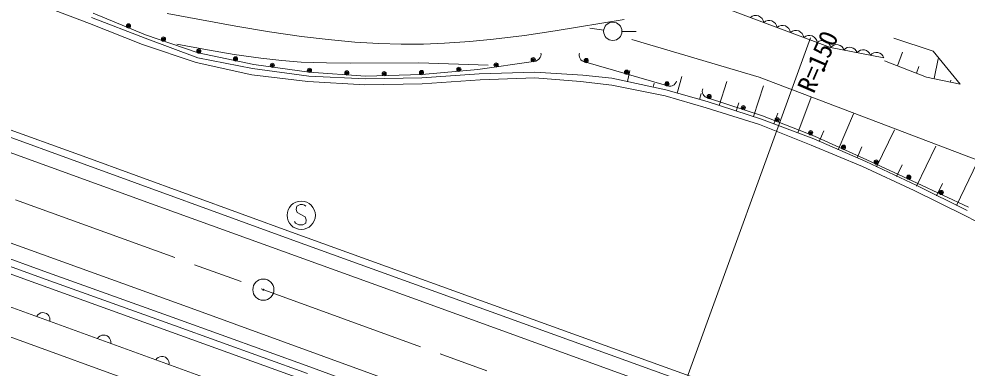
# Model space of a CAD drawing. Units: millimetres, scale not verified. Extents: x 40000 to 680000, y 20000 to 380000.
# Drawn here: x 173024 to 240146, y 292825 to 317556 of the extents above; entities that cross this region are included whole.
import ezdxf
from ezdxf.enums import TextEntityAlignment as Align

# ---------------------------------------------------------------- set-up
doc = ezdxf.new("R2010")
doc.units = ezdxf.units.MM
doc.header["$LTSCALE"] = 1000
doc.linetypes.add('CHAIN', pattern=[18.5, 12, -1.5, 3.5, -1.5])
for name, color, linetype, lineweight in [('M-BGD-EXST', 7, 'Continuous', 13), ('M-BGD-HTXT', 7, 'Continuous', 13), ('M-BMK', 2, 'CHAIN', 13), ('M-BMK-SRVR', 3, 'Continuous', 13), ('M-STR-HTXT', 7, 'Continuous', 13)]:
    doc.layers.add(name, color=color, linetype=linetype, lineweight=lineweight)
doc.styles.add('ＭＳ ゴシック', font='')
doc.styles.get('ＭＳ ゴシック').set_extended_font_data('MS Gothic')

msp = doc.modelspace()

# ---------------------------------------------------------------- linework, layer by layer
at = {"layer": 'M-BGD-EXST'}
for p, q in [((192687, 304286), (192647, 304046)), ((192927, 304406), (192687, 304286)), ((193087, 304406), (192927, 304406)), ((193247, 304366), (193087, 304406)), ((193327, 304286), (193247, 304366)), ((192647, 304046), (192727, 303846)), ((192727, 303846), (193287, 303526)), ((193287, 303526), (193367, 303326)), ((192607, 303086), (192527, 303206)), ((192847, 302966), (192607, 303086)), ((193127, 302966), (192847, 302966)), ((193327, 303086), (193127, 302966)), ((193367, 303326), (193327, 303086))]:
    msp.add_line(p, q, dxfattribs=at)
msp.add_circle((193007, 303646), 1000, dxfattribs=at)
at = {"layer": 'M-BGD-HTXT'}
for p, q in [((174702, 318494), (178007, 317222)), ((221970, 318726), (230491, 315535)), ((178158, 317667), (181970, 316205)), ((181988, 316424), (178277, 317962)), ((188374, 317041), (183526, 317947)), ((215860, 317526), (210997, 316705)), ((178007, 317222), (181767, 315735)), ((190754, 316646), (188374, 317041)), ((214423, 316764), (213432, 316896)), ((181970, 316205), (185691, 314799)), ((185718, 315161), (181988, 316424)), ((193038, 316317), (190754, 316646)), ((194925, 316094), (193038, 316317)), ((208813, 316384), (206629, 316113)), ((210997, 316705), (208813, 316384)), ((215718, 316678), (216718, 316678)), ((237759, 315273), (234967, 316190)), ((181767, 315735), (185563, 314477)), ((186382, 315367), (184192, 315779)), ((196813, 315922), (194925, 316094)), ((198503, 315819), (196813, 315922)), ((200093, 315771), (198503, 315819)), ((201663, 315776), (200093, 315771)), ((203153, 315830), (201663, 315776)), ((204941, 315950), (203153, 315830)), ((206629, 316113), (204941, 315950)), ((216406, 316094), (225439, 313430)), ((230491, 315535), (234246, 314807)), ((189659, 314318), (185718, 315161)), ((188257, 315043), (186382, 315367)), ((190137, 314769), (188257, 315043)), ((209917, 314820), (209832, 314707)), ((209962, 314928), (209917, 314820)), ((209984, 315052), (209962, 314928)), ((209973, 315131), (209984, 315052)), ((212685, 314974), (212694, 315076)), ((212710, 314842), (212685, 314974)), ((212694, 315076), (212710, 315133)), ((212745, 314749), (212710, 314842)), ((235215, 314230), (235585, 315197)), ((239655, 312945), (237759, 315273)), ((158503, 314176), (177388, 307368)), ((158674, 314646), (177558, 307838)), ((185563, 314477), (189505, 313590)), ((185691, 314799), (189550, 314049)), ((193572, 313792), (189659, 314318)), ((191625, 314604), (190137, 314769)), ((193009, 314501), (191625, 314604)), ((194805, 314440), (193009, 314501)), ((196505, 314433), (194805, 314440)), ((201345, 314455), (196505, 314433)), ((206242, 314282), (201345, 314455)), ((209451, 314551), (205515, 313979)), ((209609, 314573), (209451, 314551)), ((209742, 314633), (209609, 314573)), ((209832, 314707), (209742, 314633)), ((212806, 314669), (212745, 314749)), ((212904, 314578), (212806, 314669)), ((212995, 314531), (212904, 314578)), ((213149, 314487), (212995, 314531)), ((218869, 312838), (213149, 314487)), ((234296, 314582), (237275, 313441)), ((236559, 313715), (236740, 314187)), ((237813, 313334), (238109, 314730)), ((189505, 313590), (193480, 313115)), ((189550, 314049), (193540, 313504)), ((193540, 313504), (197573, 313318)), ((197553, 313514), (193572, 313792)), ((201535, 313630), (197553, 313514)), ((205515, 313979), (201535, 313630)), ((201535, 313374), (205600, 313658)), ((205600, 313658), (209556, 313786)), ((209556, 313786), (212953, 313582)), ((215010, 313360), (212953, 313582)), ((216098, 313121), (216271, 313907)), ((219627, 312295), (219963, 313483)), ((193480, 313115), (197513, 312884)), ((197513, 312884), (201581, 312963)), ((197573, 313318), (201535, 313374)), ((201581, 312963), (205672, 313253)), ((205672, 313253), (209554, 313390)), ((209554, 313390), (212789, 313117)), ((212789, 313117), (215003, 312856)), ((215003, 312856), (218765, 312116)), ((215010, 313360), (218817, 312524)), ((217926, 312718), (217990, 313011)), ((219023, 312794), (218869, 312838)), ((219168, 312794), (219023, 312794)), ((219281, 312824), (219168, 312794)), ((219405, 312892), (219281, 312824)), ((219490, 312972), (219405, 312892)), ((219562, 313076), (219490, 312972)), ((219584, 313153), (219562, 313076)), ((222596, 311428), (223149, 313117)), ((225020, 310635), (225735, 312820)), ((225439, 313430), (242677, 306862)), ((237275, 313441), (239655, 312945)), ((238976, 313088), (239006, 313228)), ((218817, 312524), (221737, 311709)), ((221202, 311849), (221325, 312283)), ((221404, 312437), (221416, 312538)), ((221424, 312304), (221404, 312437)), ((221416, 312538), (221434, 312595)), ((221457, 312210), (221424, 312304)), ((221514, 312128), (221457, 312210)), ((221610, 312034), (221514, 312128)), ((218765, 312116), (221685, 311267)), ((221699, 311984), (221610, 312034)), ((221851, 311935), (221699, 311984)), ((221737, 311709), (225584, 310452)), ((225658, 310702), (221851, 311935)), ((223808, 311031), (223998, 311612)), ((228159, 309487), (229105, 312014)), ((182398, 304450), (163825, 311199)), ((221685, 311267), (225445, 310077)), ((226470, 310120), (226752, 310872)), ((231016, 308295), (232119, 310829)), ((225584, 310452), (229307, 309057)), ((229348, 309253), (225658, 310702)), ((225445, 310077), (229102, 308610)), ((229674, 308879), (229999, 309625)), ((233737, 307078), (235000, 309695)), ((232970, 307447), (229307, 309057)), ((233056, 307586), (229348, 309253)), ((229102, 308610), (232744, 307110)), ((232358, 307711), (232695, 308486)), ((236565, 305712), (237932, 308542)), ((177558, 307838), (192587, 302357)), ((232970, 307447), (236581, 305753)), ((236621, 305932), (233056, 307586)), ((177388, 307368), (192416, 301887)), ((232744, 307110), (236411, 305401)), ((235151, 306395), (235545, 307212)), ((239394, 304346), (240863, 307388)), ((236581, 305753), (240157, 303977)), ((240245, 304211), (236621, 305932)), ((237980, 305029), (238405, 305910)), ((236411, 305401), (239993, 303643)), ((201092, 297700), (182398, 304450)), ((174211, 298842), (160608, 303790)), ((166141, 303950), (185205, 297070)), ((239993, 303643), (243485, 301790)), ((156049, 303094), (216355, 281207)), ((174777, 299695), (165330, 303098)), ((174608, 299225), (165160, 302628)), ((192587, 302357), (211383, 295550)), ((192416, 301887), (211213, 295080)), ((155367, 301214), (215672, 279327)), ((184195, 296304), (174777, 299695)), ((192915, 292074), (174211, 298842)), ((184026, 295834), (174608, 299225)), ((219973, 290868), (201092, 297700)), ((174576, 296730), (174447, 296671)), ((174690, 296752), (174576, 296730)), ((174817, 296748), (174690, 296752)), ((174967, 296693), (174817, 296748)), ((175066, 296614), (174967, 296693)), ((185205, 297070), (203858, 290287)), ((174357, 296598), (174278, 296499)), ((174447, 296671), (174357, 296598)), ((175139, 296523), (175066, 296614)), ((175198, 296394), (175139, 296523)), ((175220, 296280), (175198, 296394)), ((175216, 296153), (175220, 296280)), ((193622, 292919), (184195, 296304)), ((193451, 292449), (184026, 295834)), ((211383, 295550), (226430, 290141)), ((178661, 295012), (178582, 294913)), ((178752, 295085), (178661, 295012)), ((178880, 295144), (178752, 295085)), ((178995, 295166), (178880, 295144)), ((179121, 295162), (178995, 295166)), ((179271, 295107), (179121, 295162)), ((179370, 295028), (179271, 295107)), ((179443, 294937), (179370, 295028)), ((179502, 294808), (179443, 294937)), ((179524, 294694), (179502, 294808)), ((179520, 294567), (179524, 294694)), ((211213, 295080), (226263, 289670)), ((182784, 293496), (182705, 293397)), ((182874, 293569), (182784, 293496)), ((183003, 293629), (182874, 293569)), ((183117, 293650), (183003, 293629)), ((183244, 293647), (183117, 293650)), ((183394, 293592), (183244, 293647)), ((183493, 293513), (183394, 293592)), ((183566, 293422), (183493, 293513)), ((183625, 293294), (183566, 293422)), ((183647, 293179), (183625, 293294)), ((183644, 293053), (183647, 293179)), ((203023, 289462), (193622, 292919))]:
    msp.add_line(p, q, dxfattribs=at)
for centre, radius in [((180779, 317061), 150), ((180779, 317061), 90), ((180779, 317061), 30), ((215068, 316678), 650), ((183256, 316127), 150), ((183256, 316127), 90), ((183256, 316127), 30), ((185759, 315280), 150), ((185759, 315280), 90), ((185759, 315280), 30), ((188356, 314724), 150), ((188356, 314724), 90), ((209433, 314674), 150), ((188356, 314724), 30), ((190962, 314269), 150), ((190962, 314269), 90), ((190962, 314269), 30), ((204172, 313987), 150), ((206803, 314293), 150), ((206803, 314293), 90), ((206803, 314293), 30), ((209433, 314674), 90), ((209433, 314674), 30), ((213183, 314607), 150), ((213183, 314607), 90), ((213183, 314607), 30), ((193587, 313917), 150), ((193587, 313917), 90), ((193587, 313917), 30), ((196237, 313731), 150), ((196237, 313731), 90), ((196237, 313731), 30), ((198878, 313678), 150), ((198878, 313678), 90), ((198878, 313678), 30), ((201526, 313755), 150), ((201526, 313755), 90), ((201526, 313755), 30), ((204172, 313987), 90), ((204172, 313987), 30), ((216043, 313783), 150), ((216043, 313783), 90), ((216043, 313783), 30), ((229981, 313940), 100), ((229981, 313940), 60), ((229981, 313940), 20), ((218903, 312958), 150), ((218903, 312958), 90), ((218903, 312958), 30), ((221890, 312054), 150), ((221890, 312054), 90), ((221890, 312054), 30), ((224306, 311271), 150), ((224306, 311271), 90), ((224306, 311271), 30), ((226708, 310424), 150), ((226708, 310424), 90), ((226708, 310424), 30), ((229073, 309495), 150), ((229073, 309495), 90), ((229073, 309495), 30), ((231402, 308467), 150), ((231402, 308467), 90), ((231402, 308467), 30), ((233717, 307417), 150), ((233717, 307417), 90), ((233717, 307417), 30), ((236021, 306347), 150), ((236021, 306347), 90), ((236021, 306347), 30), ((238320, 305263), 150), ((238320, 305263), 90), ((238320, 305263), 30)]:
    msp.add_circle(centre, radius, dxfattribs=at)
for centre, radius, start, end in [((225187, 317227), 576, 8.09192, 130.84522), ((226134, 316872), 576, 8.09192, 130.84522), ((227080, 316518), 576, 8.09192, 130.84522), ((228027, 316163), 576, 8.09192, 130.84522), ((228974, 315809), 576, 8.09192, 130.84522), ((229920, 315454), 576, 8.09192, 130.84522), ((230911, 315194), 542, 17.10501, 140.96011), ((231851, 315012), 542, 17.10501, 140.96011), ((232789, 314830), 542, 17.10501, 140.96011), ((233728, 314648), 542, 17.10501, 140.96011)]:
    msp.add_arc(centre, radius, start, end, dxfattribs=at)
at = {"layer": 'M-BMK'}
msp.add_line((218829, 288022), (136541, 317914), dxfattribs=at)
at = {"layer": 'M-BMK-SRVR'}
for radius in [750, 30]:
    msp.add_circle((190328, 298375), radius, dxfattribs=at)
at = {"layer": 'M-STR-HTXT'}
msp.add_line((218828, 288022), (229063, 316222), dxfattribs=at)

# ---------------------------------------------------------------- texts
at = {"layer": 'M-STR-HTXT', "style": 'ＭＳ ゴシック'}
msp.add_text('R=150', height=1320, rotation=66.6, dxfattribs=at).set_placement((229659, 312052), align=Align.BOTTOM_LEFT)
msp.add_text('R=150', height=1320, rotation=66.6, dxfattribs=at).set_placement((229659, 312052), align=Align.BOTTOM_LEFT)

doc.saveas('drawing.dxf')
